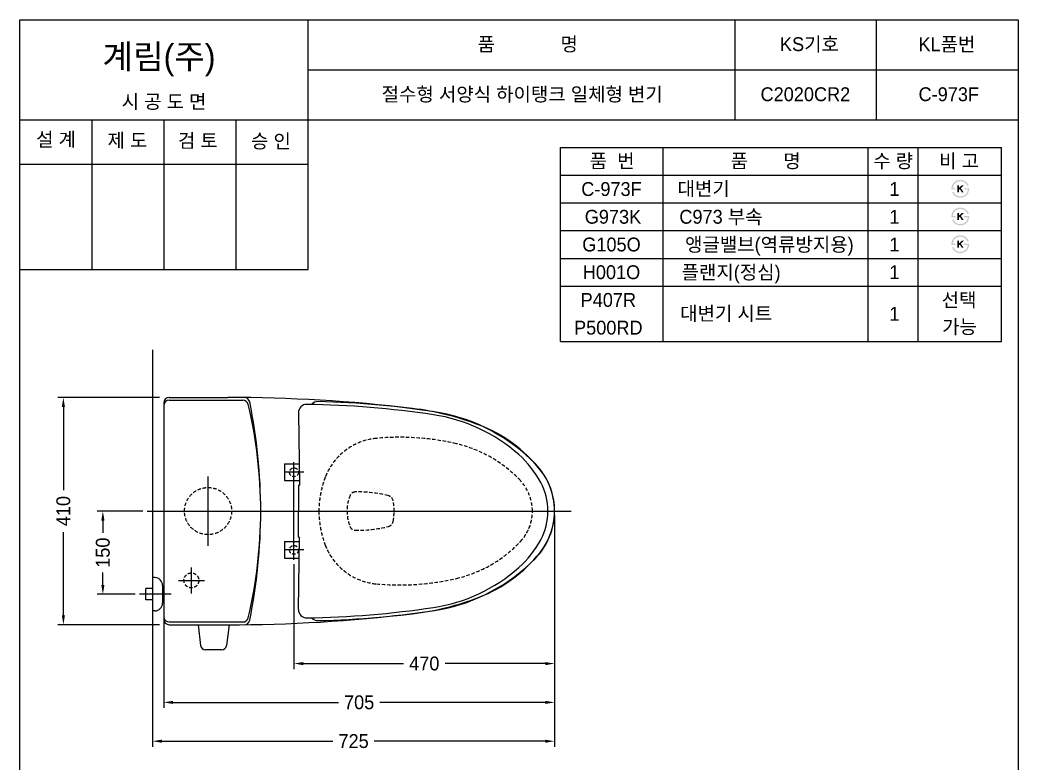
# Model space of a CAD drawing. Header units: millimetres. Extents: x 0 to 1800, y -67 to 2530.
# Drawn here: x 0 to 1800, y 1190 to 2530 of the extents above; entities that cross this region are included whole.
import ezdxf
from ezdxf.enums import TextEntityAlignment as Align
from ezdxf.lldxf.tags import DXFTag

# ---------------------------------------------------------------- set-up
doc = ezdxf.new("R2010")
doc.units = ezdxf.units.MM
doc.linetypes.add('DASHED2', pattern=[9.525, 6.35, -3.175])
for name, color, linetype in [('TEXT', 7, 'Continuous'), ('내부선 및 부속', 4, 'Continuous'), ('도각라인', 255, 'Continuous'), ('외형선', 3, 'Continuous'), ('점선', 6, 'DASHED2'), ('중심선', 1, 'DASHED'), ('치수선', 7, 'Continuous')]:
    doc.layers.add(name, color=color, linetype=linetype)
doc.styles.add('____', font='')
doc.styles.add('타이틀', font='H2GTRM.TTF', dxfattribs={"height": 25})
doc.styles.get('____').set_extended_font_data('굴림')
tags = doc.linetypes.add('DASHDOT', pattern=[70, 31, -13, 13, -13]).pattern_tags.tags
tags[10:11] = [DXFTag(74, 4), DXFTag(75, 0), DXFTag(340, '0'), DXFTag(46, 0.0), DXFTag(50, 0.0), DXFTag(44, 0.0), DXFTag(45, 0.0)]
tags[8:9] = [DXFTag(74, 4), DXFTag(75, 0), DXFTag(340, '0'), DXFTag(46, 0.0), DXFTag(50, 0.0), DXFTag(44, 0.0), DXFTag(45, 0.0)]
tags[6:7] = [DXFTag(74, 4), DXFTag(75, 0), DXFTag(340, '0'), DXFTag(46, 0.0), DXFTag(50, 0.0), DXFTag(44, 0.0), DXFTag(45, 0.0)]
tags[4:5] = [DXFTag(74, 4), DXFTag(75, 0), DXFTag(340, '0'), DXFTag(46, 0.0), DXFTag(50, 0.0), DXFTag(44, 0.0), DXFTag(45, 0.0)]
tags = doc.linetypes.add('DASHED', pattern=[25.72, 12.86, -12.86]).pattern_tags.tags
tags[6:7] = [DXFTag(74, 4), DXFTag(75, 0), DXFTag(340, '0'), DXFTag(46, 0.0), DXFTag(50, 0.0), DXFTag(44, 0.0), DXFTag(45, 0.0)]
tags[4:5] = [DXFTag(74, 4), DXFTag(75, 0), DXFTag(340, '0'), DXFTag(46, 0.0), DXFTag(50, 0.0), DXFTag(44, 0.0), DXFTag(45, 0.0)]
doc.dimstyles.new('MSADIM', dxfattribs={"dimtxt": 33, "dimasz": 17, "dimexe": 10, "dimexo": 7.5, "dimgap": 10, "dimtad": 0, "dimtih": 1, "dimtoh": 1, "dimdec": 0, "dimzin": 1, "dimdsep": 46, "dimtxsty": '____', "dimcen": 11.25, "dimadec": 0, "dimazin": 0, "dimtfac": 1, "dimtdec": 0, "dimtix": 1, "dimtmove": 0, "dimatfit": 3, "dimfxl": 1, "dimtolj": 1, "dimtzin": 1, "dimarcsym": 0})

# ---------------------------------------------------------------- blocks, each defined once
blk = doc.blocks.new('*D13')
at = {"layer": '치수선', "color": 0, "linetype": 'Continuous', "lineweight": -2, "transparency": 16777216}
for p, q in [((964.2, 1636.6), (964.2, 1359.1)), ((494.2, 1548.6), (494.2, 1359.1)), ((511.2, 1369.1), (691.5, 1369.1)), ((947.2, 1369.1), (766.8, 1369.1))]:
    blk.add_line(p, q, dxfattribs=at)
at = {"layer": '치수선', "color": 0, "linetype": 'Continuous', "transparency": 16777216}
for points in [[(511.2, 1371.9), (511.2, 1366.2), (494.2, 1369.1)], [(947.2, 1371.9), (947.2, 1366.2), (964.2, 1369.1)]]:
    blk.add_solid(points, dxfattribs=at)
at = {"layer": '치수선', "color": 0, "linetype": 'Continuous', "transparency": 16777216, "insert": (729.2, 1369.1), "char_height": 25, "attachment_point": 5, "style": '____'}
blk.add_mtext('\\A1;470', dxfattribs=at)
blk = doc.blocks.new('*D14')
at = {"layer": '치수선', "color": 0, "linetype": 'Continuous', "lineweight": -2, "transparency": 16777216}
for p, q in [((964.2, 1636.6), (964.2, 1289.1)), ((259.2, 1446.6), (259.2, 1289.1)), ((276.2, 1299.1), (574.5, 1299.1)), ((947.2, 1299.1), (648.8, 1299.1))]:
    blk.add_line(p, q, dxfattribs=at)
at = {"layer": '치수선', "color": 0, "linetype": 'Continuous', "transparency": 16777216}
for points in [[(276.2, 1301.9), (276.2, 1296.2), (259.2, 1299.1)], [(947.2, 1301.9), (947.2, 1296.2), (964.2, 1299.1)]]:
    blk.add_solid(points, dxfattribs=at)
at = {"layer": '치수선', "color": 0, "linetype": 'Continuous', "transparency": 16777216, "insert": (611.7, 1299.1), "char_height": 25, "attachment_point": 5, "style": '____'}
blk.add_mtext('\\A1;705', dxfattribs=at)
blk = doc.blocks.new('*D15')
at = {"layer": '치수선', "color": 0, "linetype": 'Continuous', "lineweight": -2, "transparency": 16777216}
for p, q in [((964.2, 1636.6), (964.2, 1219.1)), ((239.2, 1299.3), (239.2, 1219.1)), ((256.2, 1229.1), (564.5, 1229.1)), ((947.2, 1229.1), (638.8, 1229.1))]:
    blk.add_line(p, q, dxfattribs=at)
at = {"layer": '치수선', "color": 0, "linetype": 'Continuous', "transparency": 16777216}
for points in [[(256.2, 1231.9), (256.2, 1226.2), (239.2, 1229.1)], [(947.2, 1231.9), (947.2, 1226.2), (964.2, 1229.1)]]:
    blk.add_solid(points, dxfattribs=at)
at = {"layer": '치수선', "color": 0, "linetype": 'Continuous', "transparency": 16777216, "insert": (601.7, 1229.1), "char_height": 25, "attachment_point": 5, "style": '____'}
blk.add_mtext('\\A1;725', dxfattribs=at)
blk = doc.blocks.new('*D16')
at = {"layer": '치수선', "color": 0, "linetype": 'Continuous', "lineweight": -2, "transparency": 16777216}
for p, q in [((251.7, 1849.1), (68.3, 1849.1)), ((78.3, 1832.1), (78.3, 1681.7)), ((78.3, 1456.1), (78.3, 1606.4)), ((251.7, 1439.1), (68.3, 1439.1))]:
    blk.add_line(p, q, dxfattribs=at)
at = {"layer": '치수선', "color": 0, "linetype": 'Continuous', "transparency": 16777216}
for points in [[(75.5, 1832.1), (81.1, 1832.1), (78.3, 1849.1)], [(75.5, 1456.1), (81.1, 1456.1), (78.3, 1439.1)]]:
    blk.add_solid(points, dxfattribs=at)
at = {"layer": '치수선', "color": 0, "linetype": 'Continuous', "transparency": 16777216, "insert": (78.3, 1644.1), "char_height": 25, "attachment_point": 5, "rotation": 90, "style": '____'}
blk.add_mtext('\\A1;410', dxfattribs=at)
blk = doc.blocks.new('*D17')
at = {"layer": '치수선', "color": 0, "linetype": 'Continuous', "lineweight": -2, "transparency": 16777216}
for p, q in [((221.7, 1644.1), (139.5, 1644.1)), ((149.5, 1627.1), (149.5, 1605)), ((149.5, 1511), (149.5, 1533.1)), ((208, 1494), (139.5, 1494))]:
    blk.add_line(p, q, dxfattribs=at)
at = {"layer": '치수선', "color": 0, "linetype": 'Continuous', "transparency": 16777216}
for points in [[(146.7, 1627.1), (152.4, 1627.1), (149.5, 1644.1)], [(146.7, 1511), (152.4, 1511), (149.5, 1494)]]:
    blk.add_solid(points, dxfattribs=at)
at = {"layer": '치수선', "color": 0, "linetype": 'Continuous', "transparency": 16777216, "insert": (149.5, 1569.1), "char_height": 25, "attachment_point": 5, "rotation": 90, "style": '____'}
blk.add_mtext('\\A1;150', dxfattribs=at)

msp = doc.modelspace()

# ---------------------------------------------------------------- hatches: boundary and pattern name
at = {"layer": 'TEXT'}
for points in [[(1679.9, 2224.2), (1679.8, 2224.6), (1679.8, 2225), (1679.8, 2225.4), (1679.8, 2225.8), (1679.8, 2226.2), (1679.9, 2226.6), (1679.9, 2227), (1679.9, 2227.4), (1680, 2227.8), (1680, 2228.2), (1680.1, 2228.6), (1680.2, 2229), (1680.3, 2229.4), (1680.4, 2229.8), (1680.5, 2230.1), (1680.6, 2230.5), (1680.7, 2230.9), (1680.8, 2231.3), (1681, 2231.7), (1681.1, 2232), (1681.3, 2232.4), (1681.4, 2232.7), (1681.6, 2233.1), (1681.8, 2233.4), (1682, 2233.8), (1682.1, 2234.1), (1682.4, 2234.4), (1682.6, 2234.8), (1682.8, 2235.1), (1683, 2235.4), (1683.2, 2235.7), (1683.8, 2236.3), (1684, 2236.6), (1684.3, 2236.9), (1684.6, 2237.2), (1684.9, 2237.5), (1685.2, 2237.8), (1685.5, 2238), (1685.8, 2238.3), (1686.1, 2238.5), (1686.4, 2238.7), (1686.8, 2239), (1687.1, 2239.2), (1687.4, 2239.4), (1687.8, 2239.6), (1688.2, 2239.8), (1688.5, 2239.9), (1688.9, 2240.1), (1689.3, 2240.3), (1689.7, 2240.5), (1690.2, 2240.6), (1690.6, 2240.7), (1691, 2240.9), (1691.5, 2241), (1691.9, 2241.1), (1692.4, 2241.2), (1692.8, 2241.2), (1693.3, 2241.3), (1693.8, 2241.4), (1694.2, 2241.4), (1694.7, 2241.4), (1695.2, 2241.5), (1695.7, 2241.5), (1696.5, 2241.5), (1696.8, 2241.4), (1697.2, 2241.4), (1697.6, 2241.4), (1697.9, 2241.3), (1698.3, 2241.3), (1698.6, 2241.2), (1699, 2241.2), (1699.3, 2241.1), (1699.7, 2241), (1700, 2241), (1700.4, 2240.9), (1700.7, 2240.8), (1701, 2240.7), (1701.4, 2240.6), (1701.7, 2240.5), (1702, 2240.4), (1702.3, 2240.2), (1702.6, 2240.1), (1702.9, 2240), (1703.2, 2239.8), (1703.5, 2239.7), (1703.8, 2239.5), (1704.1, 2239.4), (1704.4, 2239.2), (1704.7, 2239), (1705, 2238.9), (1705.2, 2238.7), (1705.5, 2238.5), (1705.8, 2238.3), (1706.1, 2238.1), (1706.5, 2237.7), (1706.9, 2237.4), (1707.3, 2237), (1707.7, 2236.6), (1708, 2236.2), (1708.4, 2235.8), (1708.7, 2235.4), (1709.1, 2234.9), (1709.4, 2234.5), (1709.7, 2234), (1710, 2233.5), (1710.3, 2233), (1710.5, 2232.5), (1710.8, 2232), (1711, 2231.5), (1711.3, 2230.9), (1711.3, 2230.9), (1708.2, 2230.9), (1708.2, 2230.9), (1708.1, 2231.1), (1708, 2231.3), (1708, 2231.4), (1707.9, 2231.6), (1707.8, 2231.8), (1707.7, 2232), (1707.7, 2232.1), (1707.6, 2232.3), (1707.5, 2232.5), (1707.4, 2232.6), (1707.3, 2232.8), (1707.2, 2233), (1707.1, 2233.1), (1707, 2233.3), (1706.9, 2233.5), (1706.7, 2233.6), (1706.6, 2233.8), (1706.5, 2233.9), (1706.2, 2234.3), (1705.9, 2234.6), (1705.6, 2234.9), (1705.3, 2235.2), (1705, 2235.5), (1704.7, 2235.8), (1704.3, 2236.1), (1704.1, 2236.3), (1703.8, 2236.4), (1703.6, 2236.6), (1703.4, 2236.8), (1703.1, 2236.9), (1702.9, 2237.1), (1702.6, 2237.2), (1702.4, 2237.4), (1702.2, 2237.5), (1701.9, 2237.6), (1701.7, 2237.7), (1701.4, 2237.8), (1701.2, 2238), (1700.9, 2238.1), (1700.6, 2238.2), (1700.4, 2238.3), (1700.1, 2238.3), (1699.9, 2238.4), (1699.6, 2238.5), (1699.3, 2238.6), (1699.1, 2238.6), (1698.8, 2238.7), (1698.5, 2238.7), (1698.2, 2238.8), (1698, 2238.8), (1697.7, 2238.9), (1697.4, 2238.9), (1697.1, 2238.9), (1696.8, 2239), (1696.5, 2239), (1696.3, 2239), (1696, 2239), (1695.6, 2239), (1695.3, 2239), (1694.9, 2238.9), (1694.6, 2238.9), (1694.3, 2238.9), (1693.9, 2238.9), (1693.6, 2238.8), (1693.3, 2238.8), (1693, 2238.7), (1692.7, 2238.7), (1692.3, 2238.6), (1692, 2238.5), (1691.7, 2238.4), (1691.4, 2238.3), (1691.1, 2238.2), (1690.9, 2238.1), (1690.6, 2238), (1690.3, 2237.9), (1690, 2237.8), (1689.7, 2237.7), (1689.4, 2237.5), (1689.2, 2237.4), (1688.9, 2237.3), (1688.7, 2237.1), (1688.4, 2236.9), (1688.1, 2236.8), (1687.9, 2236.6), (1687.6, 2236.4), (1687.4, 2236.2), (1687.2, 2236), (1686.9, 2235.8), (1686.7, 2235.6), (1686.5, 2235.4), (1686.2, 2235.2), (1686, 2235), (1685.8, 2234.7), (1685.6, 2234.5), (1685.4, 2234.3), (1685.2, 2234), (1685, 2233.8), (1684.8, 2233.5), (1684.7, 2233.3), (1684.5, 2233), (1684.3, 2232.7), (1684.2, 2232.5), (1684, 2232.2), (1683.9, 2231.9), (1683.8, 2231.6), (1683.7, 2231.3), (1683.5, 2231.1), (1683.4, 2230.8), (1683.3, 2230.5), (1683.2, 2230.2), (1683.1, 2229.8), (1683, 2229.5), (1683, 2229.2), (1682.9, 2228.9), (1682.8, 2228.6), (1682.8, 2228.2), (1682.7, 2227.9), (1682.7, 2227.6), (1682.7, 2227.2), (1682.6, 2226.9), (1682.6, 2226.5), (1682.6, 2226.5), (1687.8, 2226.5), (1687.8, 2226.5), (1687.8, 2226.5), (1687.8, 2224.2), (1687.8, 2224.2), (1687.8, 2224.2), (1679.9, 2224.2)], [(1712, 2226.5), (1712, 2226.1), (1712, 2225.6), (1712, 2225.2), (1712, 2224.8), (1711.9, 2224.3), (1711.9, 2223.9), (1711.9, 2223.5), (1711.8, 2223.1), (1711.7, 2222.7), (1711.6, 2222.2), (1711.6, 2221.8), (1711.5, 2221.4), (1711.3, 2221), (1711.2, 2220.6), (1711.1, 2220.2), (1711, 2219.8), (1710.8, 2219.4), (1710.7, 2219), (1710.5, 2218.7), (1710.4, 2218.3), (1710.2, 2217.9), (1710, 2217.6), (1709.8, 2217.2), (1709.6, 2216.9), (1709.4, 2216.5), (1709.2, 2216.2), (1709, 2215.9), (1708.8, 2215.5), (1708.5, 2215.2), (1708.3, 2214.9), (1708, 2214.6), (1707.8, 2214.3), (1707.5, 2214), (1707.2, 2213.7), (1707, 2213.5), (1706.7, 2213.2), (1706.4, 2212.9), (1706.1, 2212.7), (1705.8, 2212.4), (1705.5, 2212.2), (1705.2, 2212), (1704.8, 2211.8), (1704.5, 2211.6), (1704.2, 2211.4), (1703.8, 2211.2), (1703.5, 2211), (1703.1, 2210.8), (1702.8, 2210.7), (1702.4, 2210.5), (1702.1, 2210.3), (1701.7, 2210.2), (1701.3, 2210.1), (1700.9, 2209.9), (1700.5, 2209.8), (1700.2, 2209.7), (1699.8, 2209.6), (1699.4, 2209.6), (1699, 2209.5), (1698.6, 2209.4), (1698.2, 2209.4), (1697.8, 2209.4), (1697.4, 2209.3), (1697, 2209.3), (1696.6, 2209.3), (1695.9, 2209.3), (1695.3, 2209.3), (1694.6, 2209.4), (1694, 2209.5), (1693.3, 2209.5), (1693, 2209.6), (1692.7, 2209.7), (1692.4, 2209.7), (1692.1, 2209.8), (1691.8, 2209.9), (1691.5, 2209.9), (1691.2, 2210), (1691, 2210.1), (1690.7, 2210.2), (1690.4, 2210.3), (1690.1, 2210.4), (1689.8, 2210.5), (1689.5, 2210.6), (1689.3, 2210.7), (1689, 2210.9), (1688.7, 2211), (1688.5, 2211.1), (1688.2, 2211.3), (1687.9, 2211.4), (1687.7, 2211.6), (1687.4, 2211.7), (1686.9, 2212), (1686.6, 2212.2), (1686.4, 2212.4), (1686.1, 2212.6), (1685.9, 2212.8), (1685.6, 2213), (1685.4, 2213.2), (1685.1, 2213.4), (1684.9, 2213.6), (1684.7, 2213.8), (1684.5, 2214.1), (1684.2, 2214.3), (1684, 2214.5), (1683.8, 2214.8), (1683.6, 2215), (1683.4, 2215.2), (1683.2, 2215.5), (1683, 2215.8), (1682.8, 2216), (1682.6, 2216.3), (1682.5, 2216.6), (1682.3, 2216.8), (1682.1, 2217.1), (1681.9, 2217.4), (1681.8, 2217.7), (1681.6, 2218), (1681.5, 2218.3), (1681.3, 2218.6), (1681, 2219.2), (1680.8, 2219.9), (1680.8, 2219.9), (1683.7, 2219.9), (1683.7, 2219.9), (1683.9, 2219.4), (1684.2, 2219), (1684.4, 2218.6), (1684.6, 2218.2), (1684.9, 2217.9), (1685.1, 2217.5), (1685.4, 2217.1), (1685.7, 2216.8), (1685.9, 2216.5), (1686.2, 2216.1), (1686.5, 2215.8), (1686.8, 2215.5), (1687.1, 2215.2), (1687.4, 2215), (1687.7, 2214.7), (1688, 2214.5), (1688.2, 2214.3), (1688.4, 2214.1), (1688.7, 2214), (1688.9, 2213.8), (1689.1, 2213.7), (1689.4, 2213.5), (1689.6, 2213.4), (1689.9, 2213.2), (1690.1, 2213.1), (1690.4, 2213), (1690.6, 2212.9), (1690.9, 2212.8), (1691.1, 2212.7), (1691.4, 2212.6), (1691.7, 2212.5), (1691.9, 2212.4), (1692.2, 2212.3), (1692.5, 2212.3), (1692.7, 2212.2), (1693, 2212.1), (1693.3, 2212.1), (1693.6, 2212), (1693.9, 2212), (1694.2, 2212), (1694.5, 2211.9), (1694.8, 2211.9), (1695.1, 2211.9), (1695.4, 2211.9), (1695.7, 2211.9), (1696, 2211.9), (1696.3, 2211.9), (1697.1, 2211.9), (1697.4, 2211.9), (1697.7, 2212), (1698, 2212), (1698.2, 2212), (1698.5, 2212), (1698.7, 2212.1), (1699, 2212.1), (1699.3, 2212.2), (1699.5, 2212.2), (1699.8, 2212.3), (1700, 2212.4), (1700.3, 2212.5), (1700.5, 2212.5), (1700.8, 2212.6), (1701, 2212.7), (1701.3, 2212.8), (1701.5, 2212.9), (1701.8, 2213), (1702, 2213.1), (1702.3, 2213.3), (1702.5, 2213.4), (1702.7, 2213.5), (1703, 2213.7), (1703.2, 2213.8), (1703.4, 2213.9), (1703.7, 2214.1), (1703.9, 2214.3), (1704.1, 2214.4), (1704.3, 2214.6), (1704.6, 2214.8), (1704.8, 2215), (1705.1, 2215.2), (1705.3, 2215.4), (1705.6, 2215.7), (1705.8, 2215.9), (1706, 2216.1), (1706.2, 2216.4), (1706.4, 2216.6), (1706.6, 2216.9), (1706.8, 2217.1), (1707, 2217.4), (1707.2, 2217.7), (1707.3, 2218), (1707.5, 2218.2), (1707.7, 2218.5), (1707.8, 2218.8), (1708, 2219.1), (1708.1, 2219.4), (1708.2, 2219.7), (1708.3, 2220), (1708.4, 2220.4), (1708.6, 2220.7), (1708.7, 2221), (1708.7, 2221.3), (1708.8, 2221.7), (1708.9, 2222), (1709, 2222.4), (1709, 2222.7), (1709.1, 2223.1), (1709.1, 2223.4), (1709.2, 2223.8), (1709.2, 2224.2), (1709.2, 2224.2), (1701.8, 2224.2), (1701.8, 2224.2), (1701.8, 2224.2), (1701.8, 2226.5), (1701.8, 2226.5), (1701.8, 2226.5), (1712, 2226.5)], [(1693.6, 2227.2), (1698.4, 2231.6), (1702.3, 2231.6), (1696.9, 2226.6), (1701.9, 2219.1), (1698.6, 2219.1), (1695, 2224.8), (1693.6, 2223.6), (1693.6, 2219.1), (1690.7, 2219.1), (1690.7, 2231.7), (1693.6, 2231.7)], [(1679.9, 2174.2), (1679.8, 2174.6), (1679.8, 2175), (1679.8, 2175.4), (1679.8, 2175.8), (1679.8, 2176.2), (1679.9, 2176.6), (1679.9, 2177), (1679.9, 2177.4), (1680, 2177.8), (1680, 2178.2), (1680.1, 2178.6), (1680.2, 2179), (1680.3, 2179.4), (1680.4, 2179.8), (1680.5, 2180.1), (1680.6, 2180.5), (1680.7, 2180.9), (1680.8, 2181.3), (1681, 2181.7), (1681.1, 2182), (1681.3, 2182.4), (1681.4, 2182.7), (1681.6, 2183.1), (1681.8, 2183.4), (1682, 2183.8), (1682.1, 2184.1), (1682.4, 2184.4), (1682.6, 2184.8), (1682.8, 2185.1), (1683, 2185.4), (1683.2, 2185.7), (1683.8, 2186.3), (1684, 2186.6), (1684.3, 2186.9), (1684.6, 2187.2), (1684.9, 2187.5), (1685.2, 2187.8), (1685.5, 2188), (1685.8, 2188.3), (1686.1, 2188.5), (1686.4, 2188.7), (1686.8, 2189), (1687.1, 2189.2), (1687.4, 2189.4), (1687.8, 2189.6), (1688.2, 2189.8), (1688.5, 2189.9), (1688.9, 2190.1), (1689.3, 2190.3), (1689.7, 2190.5), (1690.2, 2190.6), (1690.6, 2190.7), (1691, 2190.9), (1691.5, 2191), (1691.9, 2191.1), (1692.4, 2191.2), (1692.8, 2191.2), (1693.3, 2191.3), (1693.8, 2191.4), (1694.2, 2191.4), (1694.7, 2191.4), (1695.2, 2191.5), (1695.7, 2191.5), (1696.5, 2191.5), (1696.8, 2191.4), (1697.2, 2191.4), (1697.6, 2191.4), (1697.9, 2191.3), (1698.3, 2191.3), (1698.6, 2191.2), (1699, 2191.2), (1699.3, 2191.1), (1699.7, 2191), (1700, 2191), (1700.4, 2190.9), (1700.7, 2190.8), (1701, 2190.7), (1701.4, 2190.6), (1701.7, 2190.5), (1702, 2190.4), (1702.3, 2190.2), (1702.6, 2190.1), (1702.9, 2190), (1703.2, 2189.8), (1703.5, 2189.7), (1703.8, 2189.5), (1704.1, 2189.4), (1704.4, 2189.2), (1704.7, 2189), (1705, 2188.9), (1705.2, 2188.7), (1705.5, 2188.5), (1705.8, 2188.3), (1706.1, 2188.1), (1706.5, 2187.7), (1706.9, 2187.4), (1707.3, 2187), (1707.7, 2186.6), (1708, 2186.2), (1708.4, 2185.8), (1708.7, 2185.4), (1709.1, 2184.9), (1709.4, 2184.5), (1709.7, 2184), (1710, 2183.5), (1710.3, 2183), (1710.5, 2182.5), (1710.8, 2182), (1711, 2181.5), (1711.3, 2180.9), (1711.3, 2180.9), (1708.2, 2180.9), (1708.2, 2180.9), (1708.1, 2181.1), (1708, 2181.3), (1708, 2181.4), (1707.9, 2181.6), (1707.8, 2181.8), (1707.7, 2182), (1707.7, 2182.1), (1707.6, 2182.3), (1707.5, 2182.5), (1707.4, 2182.6), (1707.3, 2182.8), (1707.2, 2183), (1707.1, 2183.1), (1707, 2183.3), (1706.9, 2183.5), (1706.7, 2183.6), (1706.6, 2183.8), (1706.5, 2183.9), (1706.2, 2184.3), (1705.9, 2184.6), (1705.6, 2184.9), (1705.3, 2185.2), (1705, 2185.5), (1704.7, 2185.8), (1704.3, 2186.1), (1704.1, 2186.3), (1703.8, 2186.4), (1703.6, 2186.6), (1703.4, 2186.8), (1703.1, 2186.9), (1702.9, 2187.1), (1702.6, 2187.2), (1702.4, 2187.4), (1702.2, 2187.5), (1701.9, 2187.6), (1701.7, 2187.7), (1701.4, 2187.8), (1701.2, 2188), (1700.9, 2188.1), (1700.6, 2188.2), (1700.4, 2188.3), (1700.1, 2188.3), (1699.9, 2188.4), (1699.6, 2188.5), (1699.3, 2188.6), (1699.1, 2188.6), (1698.8, 2188.7), (1698.5, 2188.7), (1698.2, 2188.8), (1698, 2188.8), (1697.7, 2188.9), (1697.4, 2188.9), (1697.1, 2188.9), (1696.8, 2189), (1696.5, 2189), (1696.3, 2189), (1696, 2189), (1695.6, 2189), (1695.3, 2189), (1694.9, 2188.9), (1694.6, 2188.9), (1694.3, 2188.9), (1693.9, 2188.9), (1693.6, 2188.8), (1693.3, 2188.8), (1693, 2188.7), (1692.7, 2188.7), (1692.3, 2188.6), (1692, 2188.5), (1691.7, 2188.4), (1691.4, 2188.3), (1691.1, 2188.2), (1690.9, 2188.1), (1690.6, 2188), (1690.3, 2187.9), (1690, 2187.8), (1689.7, 2187.7), (1689.4, 2187.5), (1689.2, 2187.4), (1688.9, 2187.3), (1688.7, 2187.1), (1688.4, 2186.9), (1688.1, 2186.8), (1687.9, 2186.6), (1687.6, 2186.4), (1687.4, 2186.2), (1687.2, 2186), (1686.9, 2185.8), (1686.7, 2185.6), (1686.5, 2185.4), (1686.2, 2185.2), (1686, 2185), (1685.8, 2184.7), (1685.6, 2184.5), (1685.4, 2184.3), (1685.2, 2184), (1685, 2183.8), (1684.8, 2183.5), (1684.7, 2183.3), (1684.5, 2183), (1684.3, 2182.7), (1684.2, 2182.5), (1684, 2182.2), (1683.9, 2181.9), (1683.8, 2181.6), (1683.7, 2181.3), (1683.5, 2181.1), (1683.4, 2180.8), (1683.3, 2180.5), (1683.2, 2180.2), (1683.1, 2179.8), (1683, 2179.5), (1683, 2179.2), (1682.9, 2178.9), (1682.8, 2178.6), (1682.8, 2178.2), (1682.7, 2177.9), (1682.7, 2177.6), (1682.7, 2177.2), (1682.6, 2176.9), (1682.6, 2176.5), (1682.6, 2176.5), (1687.8, 2176.5), (1687.8, 2176.5), (1687.8, 2176.5), (1687.8, 2174.2), (1687.8, 2174.2), (1687.8, 2174.2), (1679.9, 2174.2)], [(1693.6, 2177.2), (1698.4, 2181.6), (1702.3, 2181.6), (1696.9, 2176.6), (1701.9, 2169.1), (1698.6, 2169.1), (1695, 2174.8), (1693.6, 2173.6), (1693.6, 2169.1), (1690.7, 2169.1), (1690.7, 2181.7), (1693.6, 2181.7)], [(1712, 2176.5), (1712, 2176.1), (1712, 2175.6), (1712, 2175.2), (1712, 2174.8), (1711.9, 2174.3), (1711.9, 2173.9), (1711.9, 2173.5), (1711.8, 2173.1), (1711.7, 2172.7), (1711.6, 2172.2), (1711.6, 2171.8), (1711.5, 2171.4), (1711.3, 2171), (1711.2, 2170.6), (1711.1, 2170.2), (1711, 2169.8), (1710.8, 2169.4), (1710.7, 2169), (1710.5, 2168.7), (1710.4, 2168.3), (1710.2, 2167.9), (1710, 2167.6), (1709.8, 2167.2), (1709.6, 2166.9), (1709.4, 2166.5), (1709.2, 2166.2), (1709, 2165.9), (1708.8, 2165.5), (1708.5, 2165.2), (1708.3, 2164.9), (1708, 2164.6), (1707.8, 2164.3), (1707.5, 2164), (1707.2, 2163.7), (1707, 2163.5), (1706.7, 2163.2), (1706.4, 2162.9), (1706.1, 2162.7), (1705.8, 2162.4), (1705.5, 2162.2), (1705.2, 2162), (1704.8, 2161.8), (1704.5, 2161.6), (1704.2, 2161.4), (1703.8, 2161.2), (1703.5, 2161), (1703.1, 2160.8), (1702.8, 2160.7), (1702.4, 2160.5), (1702.1, 2160.3), (1701.7, 2160.2), (1701.3, 2160.1), (1700.9, 2159.9), (1700.5, 2159.8), (1700.2, 2159.7), (1699.8, 2159.6), (1699.4, 2159.6), (1699, 2159.5), (1698.6, 2159.4), (1698.2, 2159.4), (1697.8, 2159.4), (1697.4, 2159.3), (1697, 2159.3), (1696.6, 2159.3), (1695.9, 2159.3), (1695.3, 2159.3), (1694.6, 2159.4), (1694, 2159.5), (1693.3, 2159.5), (1693, 2159.6), (1692.7, 2159.7), (1692.4, 2159.7), (1692.1, 2159.8), (1691.8, 2159.9), (1691.5, 2159.9), (1691.2, 2160), (1691, 2160.1), (1690.7, 2160.2), (1690.4, 2160.3), (1690.1, 2160.4), (1689.8, 2160.5), (1689.5, 2160.6), (1689.3, 2160.7), (1689, 2160.9), (1688.7, 2161), (1688.5, 2161.1), (1688.2, 2161.3), (1687.9, 2161.4), (1687.7, 2161.6), (1687.4, 2161.7), (1686.9, 2162), (1686.6, 2162.2), (1686.4, 2162.4), (1686.1, 2162.6), (1685.9, 2162.8), (1685.6, 2163), (1685.4, 2163.2), (1685.1, 2163.4), (1684.9, 2163.6), (1684.7, 2163.8), (1684.5, 2164.1), (1684.2, 2164.3), (1684, 2164.5), (1683.8, 2164.8), (1683.6, 2165), (1683.4, 2165.2), (1683.2, 2165.5), (1683, 2165.8), (1682.8, 2166), (1682.6, 2166.3), (1682.5, 2166.6), (1682.3, 2166.8), (1682.1, 2167.1), (1681.9, 2167.4), (1681.8, 2167.7), (1681.6, 2168), (1681.5, 2168.3), (1681.3, 2168.6), (1681, 2169.2), (1680.8, 2169.9), (1680.8, 2169.9), (1683.7, 2169.9), (1683.7, 2169.9), (1683.9, 2169.4), (1684.2, 2169), (1684.4, 2168.6), (1684.6, 2168.2), (1684.9, 2167.9), (1685.1, 2167.5), (1685.4, 2167.1), (1685.7, 2166.8), (1685.9, 2166.5), (1686.2, 2166.1), (1686.5, 2165.8), (1686.8, 2165.5), (1687.1, 2165.2), (1687.4, 2165), (1687.7, 2164.7), (1688, 2164.5), (1688.2, 2164.3), (1688.4, 2164.1), (1688.7, 2164), (1688.9, 2163.8), (1689.1, 2163.7), (1689.4, 2163.5), (1689.6, 2163.4), (1689.9, 2163.2), (1690.1, 2163.1), (1690.4, 2163), (1690.6, 2162.9), (1690.9, 2162.8), (1691.1, 2162.7), (1691.4, 2162.6), (1691.7, 2162.5), (1691.9, 2162.4), (1692.2, 2162.3), (1692.5, 2162.3), (1692.7, 2162.2), (1693, 2162.1), (1693.3, 2162.1), (1693.6, 2162), (1693.9, 2162), (1694.2, 2162), (1694.5, 2161.9), (1694.8, 2161.9), (1695.1, 2161.9), (1695.4, 2161.9), (1695.7, 2161.9), (1696, 2161.9), (1696.3, 2161.9), (1697.1, 2161.9), (1697.4, 2161.9), (1697.7, 2162), (1698, 2162), (1698.2, 2162), (1698.5, 2162), (1698.7, 2162.1), (1699, 2162.1), (1699.3, 2162.2), (1699.5, 2162.2), (1699.8, 2162.3), (1700, 2162.4), (1700.3, 2162.5), (1700.5, 2162.5), (1700.8, 2162.6), (1701, 2162.7), (1701.3, 2162.8), (1701.5, 2162.9), (1701.8, 2163), (1702, 2163.1), (1702.3, 2163.3), (1702.5, 2163.4), (1702.7, 2163.5), (1703, 2163.7), (1703.2, 2163.8), (1703.4, 2163.9), (1703.7, 2164.1), (1703.9, 2164.3), (1704.1, 2164.4), (1704.3, 2164.6), (1704.6, 2164.8), (1704.8, 2165), (1705.1, 2165.2), (1705.3, 2165.4), (1705.6, 2165.7), (1705.8, 2165.9), (1706, 2166.1), (1706.2, 2166.4), (1706.4, 2166.6), (1706.6, 2166.9), (1706.8, 2167.1), (1707, 2167.4), (1707.2, 2167.7), (1707.3, 2168), (1707.5, 2168.2), (1707.7, 2168.5), (1707.8, 2168.8), (1708, 2169.1), (1708.1, 2169.4), (1708.2, 2169.7), (1708.3, 2170), (1708.4, 2170.4), (1708.6, 2170.7), (1708.7, 2171), (1708.7, 2171.3), (1708.8, 2171.7), (1708.9, 2172), (1709, 2172.4), (1709, 2172.7), (1709.1, 2173.1), (1709.1, 2173.4), (1709.2, 2173.8), (1709.2, 2174.2), (1709.2, 2174.2), (1701.8, 2174.2), (1701.8, 2174.2), (1701.8, 2174.2), (1701.8, 2176.5), (1701.8, 2176.5), (1701.8, 2176.5), (1712, 2176.5)], [(1679.9, 2124.2), (1679.8, 2124.6), (1679.8, 2125), (1679.8, 2125.4), (1679.8, 2125.8), (1679.8, 2126.2), (1679.9, 2126.6), (1679.9, 2127), (1679.9, 2127.4), (1680, 2127.8), (1680, 2128.2), (1680.1, 2128.6), (1680.2, 2129), (1680.3, 2129.4), (1680.4, 2129.8), (1680.5, 2130.1), (1680.6, 2130.5), (1680.7, 2130.9), (1680.8, 2131.3), (1681, 2131.7), (1681.1, 2132), (1681.3, 2132.4), (1681.4, 2132.7), (1681.6, 2133.1), (1681.8, 2133.4), (1682, 2133.8), (1682.1, 2134.1), (1682.4, 2134.4), (1682.6, 2134.8), (1682.8, 2135.1), (1683, 2135.4), (1683.2, 2135.7), (1683.8, 2136.3), (1684, 2136.6), (1684.3, 2136.9), (1684.6, 2137.2), (1684.9, 2137.5), (1685.2, 2137.8), (1685.5, 2138), (1685.8, 2138.3), (1686.1, 2138.5), (1686.4, 2138.7), (1686.8, 2139), (1687.1, 2139.2), (1687.4, 2139.4), (1687.8, 2139.6), (1688.2, 2139.8), (1688.5, 2139.9), (1688.9, 2140.1), (1689.3, 2140.3), (1689.7, 2140.5), (1690.2, 2140.6), (1690.6, 2140.7), (1691, 2140.9), (1691.5, 2141), (1691.9, 2141.1), (1692.4, 2141.2), (1692.8, 2141.2), (1693.3, 2141.3), (1693.8, 2141.4), (1694.2, 2141.4), (1694.7, 2141.4), (1695.2, 2141.5), (1695.7, 2141.5), (1696.5, 2141.5), (1696.8, 2141.4), (1697.2, 2141.4), (1697.6, 2141.4), (1697.9, 2141.3), (1698.3, 2141.3), (1698.6, 2141.2), (1699, 2141.2), (1699.3, 2141.1), (1699.7, 2141), (1700, 2141), (1700.4, 2140.9), (1700.7, 2140.8), (1701, 2140.7), (1701.4, 2140.6), (1701.7, 2140.5), (1702, 2140.4), (1702.3, 2140.2), (1702.6, 2140.1), (1702.9, 2140), (1703.2, 2139.8), (1703.5, 2139.7), (1703.8, 2139.5), (1704.1, 2139.4), (1704.4, 2139.2), (1704.7, 2139), (1705, 2138.9), (1705.2, 2138.7), (1705.5, 2138.5), (1705.8, 2138.3), (1706.1, 2138.1), (1706.5, 2137.7), (1706.9, 2137.4), (1707.3, 2137), (1707.7, 2136.6), (1708, 2136.2), (1708.4, 2135.8), (1708.7, 2135.4), (1709.1, 2134.9), (1709.4, 2134.5), (1709.7, 2134), (1710, 2133.5), (1710.3, 2133), (1710.5, 2132.5), (1710.8, 2132), (1711, 2131.5), (1711.3, 2130.9), (1711.3, 2130.9), (1708.2, 2130.9), (1708.2, 2130.9), (1708.1, 2131.1), (1708, 2131.3), (1708, 2131.4), (1707.9, 2131.6), (1707.8, 2131.8), (1707.7, 2132), (1707.7, 2132.1), (1707.6, 2132.3), (1707.5, 2132.5), (1707.4, 2132.6), (1707.3, 2132.8), (1707.2, 2133), (1707.1, 2133.1), (1707, 2133.3), (1706.9, 2133.5), (1706.7, 2133.6), (1706.6, 2133.8), (1706.5, 2133.9), (1706.2, 2134.3), (1705.9, 2134.6), (1705.6, 2134.9), (1705.3, 2135.2), (1705, 2135.5), (1704.7, 2135.8), (1704.3, 2136.1), (1704.1, 2136.3), (1703.8, 2136.4), (1703.6, 2136.6), (1703.4, 2136.8), (1703.1, 2136.9), (1702.9, 2137.1), (1702.6, 2137.2), (1702.4, 2137.4), (1702.2, 2137.5), (1701.9, 2137.6), (1701.7, 2137.7), (1701.4, 2137.8), (1701.2, 2138), (1700.9, 2138.1), (1700.6, 2138.2), (1700.4, 2138.3), (1700.1, 2138.3), (1699.9, 2138.4), (1699.6, 2138.5), (1699.3, 2138.6), (1699.1, 2138.6), (1698.8, 2138.7), (1698.5, 2138.7), (1698.2, 2138.8), (1698, 2138.8), (1697.7, 2138.9), (1697.4, 2138.9), (1697.1, 2138.9), (1696.8, 2139), (1696.5, 2139), (1696.3, 2139), (1696, 2139), (1695.6, 2139), (1695.3, 2139), (1694.9, 2138.9), (1694.6, 2138.9), (1694.3, 2138.9), (1693.9, 2138.9), (1693.6, 2138.8), (1693.3, 2138.8), (1693, 2138.7), (1692.7, 2138.7), (1692.3, 2138.6), (1692, 2138.5), (1691.7, 2138.4), (1691.4, 2138.3), (1691.1, 2138.2), (1690.9, 2138.1), (1690.6, 2138), (1690.3, 2137.9), (1690, 2137.8), (1689.7, 2137.7), (1689.4, 2137.5), (1689.2, 2137.4), (1688.9, 2137.3), (1688.7, 2137.1), (1688.4, 2136.9), (1688.1, 2136.8), (1687.9, 2136.6), (1687.6, 2136.4), (1687.4, 2136.2), (1687.2, 2136), (1686.9, 2135.8), (1686.7, 2135.6), (1686.5, 2135.4), (1686.2, 2135.2), (1686, 2135), (1685.8, 2134.7), (1685.6, 2134.5), (1685.4, 2134.3), (1685.2, 2134), (1685, 2133.8), (1684.8, 2133.5), (1684.7, 2133.3), (1684.5, 2133), (1684.3, 2132.7), (1684.2, 2132.5), (1684, 2132.2), (1683.9, 2131.9), (1683.8, 2131.6), (1683.7, 2131.3), (1683.5, 2131.1), (1683.4, 2130.8), (1683.3, 2130.5), (1683.2, 2130.2), (1683.1, 2129.8), (1683, 2129.5), (1683, 2129.2), (1682.9, 2128.9), (1682.8, 2128.6), (1682.8, 2128.2), (1682.7, 2127.9), (1682.7, 2127.6), (1682.7, 2127.2), (1682.6, 2126.9), (1682.6, 2126.5), (1682.6, 2126.5), (1687.8, 2126.5), (1687.8, 2126.5), (1687.8, 2126.5), (1687.8, 2124.2), (1687.8, 2124.2), (1687.8, 2124.2), (1679.9, 2124.2)], [(1712, 2126.5), (1712, 2126.1), (1712, 2125.6), (1712, 2125.2), (1712, 2124.8), (1711.9, 2124.3), (1711.9, 2123.9), (1711.9, 2123.5), (1711.8, 2123.1), (1711.7, 2122.7), (1711.6, 2122.2), (1711.6, 2121.8), (1711.5, 2121.4), (1711.3, 2121), (1711.2, 2120.6), (1711.1, 2120.2), (1711, 2119.8), (1710.8, 2119.4), (1710.7, 2119), (1710.5, 2118.7), (1710.4, 2118.3), (1710.2, 2117.9), (1710, 2117.6), (1709.8, 2117.2), (1709.6, 2116.9), (1709.4, 2116.5), (1709.2, 2116.2), (1709, 2115.9), (1708.8, 2115.5), (1708.5, 2115.2), (1708.3, 2114.9), (1708, 2114.6), (1707.8, 2114.3), (1707.5, 2114), (1707.2, 2113.7), (1707, 2113.5), (1706.7, 2113.2), (1706.4, 2112.9), (1706.1, 2112.7), (1705.8, 2112.4), (1705.5, 2112.2), (1705.2, 2112), (1704.8, 2111.8), (1704.5, 2111.6), (1704.2, 2111.4), (1703.8, 2111.2), (1703.5, 2111), (1703.1, 2110.8), (1702.8, 2110.7), (1702.4, 2110.5), (1702.1, 2110.3), (1701.7, 2110.2), (1701.3, 2110.1), (1700.9, 2109.9), (1700.5, 2109.8), (1700.2, 2109.7), (1699.8, 2109.6), (1699.4, 2109.6), (1699, 2109.5), (1698.6, 2109.4), (1698.2, 2109.4), (1697.8, 2109.4), (1697.4, 2109.3), (1697, 2109.3), (1696.6, 2109.3), (1695.9, 2109.3), (1695.3, 2109.3), (1694.6, 2109.4), (1694, 2109.5), (1693.3, 2109.5), (1693, 2109.6), (1692.7, 2109.7), (1692.4, 2109.7), (1692.1, 2109.8), (1691.8, 2109.9), (1691.5, 2109.9), (1691.2, 2110), (1691, 2110.1), (1690.7, 2110.2), (1690.4, 2110.3), (1690.1, 2110.4), (1689.8, 2110.5), (1689.5, 2110.6), (1689.3, 2110.7), (1689, 2110.9), (1688.7, 2111), (1688.5, 2111.1), (1688.2, 2111.3), (1687.9, 2111.4), (1687.7, 2111.6), (1687.4, 2111.7), (1686.9, 2112), (1686.6, 2112.2), (1686.4, 2112.4), (1686.1, 2112.6), (1685.9, 2112.8), (1685.6, 2113), (1685.4, 2113.2), (1685.1, 2113.4), (1684.9, 2113.6), (1684.7, 2113.8), (1684.5, 2114.1), (1684.2, 2114.3), (1684, 2114.5), (1683.8, 2114.8), (1683.6, 2115), (1683.4, 2115.2), (1683.2, 2115.5), (1683, 2115.8), (1682.8, 2116), (1682.6, 2116.3), (1682.5, 2116.6), (1682.3, 2116.8), (1682.1, 2117.1), (1681.9, 2117.4), (1681.8, 2117.7), (1681.6, 2118), (1681.5, 2118.3), (1681.3, 2118.6), (1681, 2119.2), (1680.8, 2119.9), (1680.8, 2119.9), (1683.7, 2119.9), (1683.7, 2119.9), (1683.9, 2119.4), (1684.2, 2119), (1684.4, 2118.6), (1684.6, 2118.2), (1684.9, 2117.9), (1685.1, 2117.5), (1685.4, 2117.1), (1685.7, 2116.8), (1685.9, 2116.5), (1686.2, 2116.1), (1686.5, 2115.8), (1686.8, 2115.5), (1687.1, 2115.2), (1687.4, 2115), (1687.7, 2114.7), (1688, 2114.5), (1688.2, 2114.3), (1688.4, 2114.1), (1688.7, 2114), (1688.9, 2113.8), (1689.1, 2113.7), (1689.4, 2113.5), (1689.6, 2113.4), (1689.9, 2113.2), (1690.1, 2113.1), (1690.4, 2113), (1690.6, 2112.9), (1690.9, 2112.8), (1691.1, 2112.7), (1691.4, 2112.6), (1691.7, 2112.5), (1691.9, 2112.4), (1692.2, 2112.3), (1692.5, 2112.3), (1692.7, 2112.2), (1693, 2112.1), (1693.3, 2112.1), (1693.6, 2112), (1693.9, 2112), (1694.2, 2112), (1694.5, 2111.9), (1694.8, 2111.9), (1695.1, 2111.9), (1695.4, 2111.9), (1695.7, 2111.9), (1696, 2111.9), (1696.3, 2111.9), (1697.1, 2111.9), (1697.4, 2111.9), (1697.7, 2112), (1698, 2112), (1698.2, 2112), (1698.5, 2112), (1698.7, 2112.1), (1699, 2112.1), (1699.3, 2112.2), (1699.5, 2112.2), (1699.8, 2112.3), (1700, 2112.4), (1700.3, 2112.5), (1700.5, 2112.5), (1700.8, 2112.6), (1701, 2112.7), (1701.3, 2112.8), (1701.5, 2112.9), (1701.8, 2113), (1702, 2113.1), (1702.3, 2113.3), (1702.5, 2113.4), (1702.7, 2113.5), (1703, 2113.7), (1703.2, 2113.8), (1703.4, 2113.9), (1703.7, 2114.1), (1703.9, 2114.3), (1704.1, 2114.4), (1704.3, 2114.6), (1704.6, 2114.8), (1704.8, 2115), (1705.1, 2115.2), (1705.3, 2115.4), (1705.6, 2115.7), (1705.8, 2115.9), (1706, 2116.1), (1706.2, 2116.4), (1706.4, 2116.6), (1706.6, 2116.9), (1706.8, 2117.1), (1707, 2117.4), (1707.2, 2117.7), (1707.3, 2118), (1707.5, 2118.2), (1707.7, 2118.5), (1707.8, 2118.8), (1708, 2119.1), (1708.1, 2119.4), (1708.2, 2119.7), (1708.3, 2120), (1708.4, 2120.4), (1708.6, 2120.7), (1708.7, 2121), (1708.7, 2121.3), (1708.8, 2121.7), (1708.9, 2122), (1709, 2122.4), (1709, 2122.7), (1709.1, 2123.1), (1709.1, 2123.4), (1709.2, 2123.8), (1709.2, 2124.2), (1709.2, 2124.2), (1701.8, 2124.2), (1701.8, 2124.2), (1701.8, 2124.2), (1701.8, 2126.5), (1701.8, 2126.5), (1701.8, 2126.5), (1712, 2126.5)], [(1693.6, 2127.2), (1698.4, 2131.6), (1702.3, 2131.6), (1696.9, 2126.6), (1701.9, 2119.1), (1698.6, 2119.1), (1695, 2124.8), (1693.6, 2123.6), (1693.6, 2119.1), (1690.7, 2119.1), (1690.7, 2131.7), (1693.6, 2131.7)]]:
    msp.add_hatch(color=256, dxfattribs=at).paths.add_polyline_path(points, flags=0)

# ---------------------------------------------------------------- linework, layer by layer
at = {"layer": '내부선 및 부속', "linetype": 'Continuous'}
for p, q in [((269.2, 1844.1), (401.8, 1844.1)), ((502.2, 1821.3), (504.2, 1691.1)), ((477.2, 1729.1), (477.2, 1699.1)), ((477.2, 1729.1), (503.6, 1729.1)), ((477.2, 1699.1), (504, 1699.1)), ((502.2, 1691.1), (504.2, 1691.1)), ((502.2, 1691.1), (502.2, 1644.1)), ((502.2, 1597.1), (502.2, 1644.1)), ((477.2, 1589.1), (477.2, 1559.1)), ((477.2, 1589.1), (504, 1589.1)), ((502.2, 1597.1), (504.2, 1597.1)), ((502.2, 1466.8), (504.2, 1597.1)), ((477.2, 1559.1), (503.6, 1559.1)), ((243.2, 1524.1), (239.2, 1524.1)), ((257.2, 1510.1), (257.2, 1478.1)), ((259.2, 1504.3), (257.2, 1504.3)), ((259.2, 1483.8), (257.2, 1483.8)), ((243.2, 1464.1), (239.2, 1464.1)), ((269.2, 1444.1), (401.8, 1444.1)), ((321.1, 1439.1), (325.7, 1401.9)), ((377.2, 1439.1), (372.6, 1401.9)), ((363.7, 1394), (334.6, 1394))]:
    msp.add_line(p, q, dxfattribs=at)
for centre, radius, start, end in [((401.8, 1834.1), 10, 13.3976, 90), ((404.5, 1838.9), 10, 11.5275, 89.3908), ((-395.8, 1644.1), 830, 346.6024, 13.3976), ((-550.8, 1644.1), 985, 348.4725, 11.5275), ((517.2, 1821.6), 15, 89.1659, 180), ((492.6, 136.8), 1700, 81.4419, 89.1659), ((537.2, 1826.7), 15, 88.4964, 139.4017), ((492.6, 130.3), 1712, 81.0921, 88.4964), ((696.6, 1501.9), 325.5, 44.3131, 79.1713), ((701, 1521.2), 300, 48.544, 81.4419), ((780.4, 1611.1), 180, 28.1029, 48.544), ((842.2, 1644.1), 122, 0, 44.3131), ((842.2, 1644.1), 110, 0, 28.1029), ((842.2, 1644.1), 122, 315.6869, 0), ((842.2, 1644.1), 110, 331.8971, 0), ((780.4, 1677), 180, 311.456, 331.8971), ((696.6, 1786.2), 325.5, 280.8287, 315.6869), ((701, 1767), 300, 278.5581, 311.456), ((243.2, 1510.1), 14, 0, 90), ((243.2, 1478.1), 14, 270, 360), ((517.2, 1466.6), 15, 180, 270.8341), ((492.6, 3151.4), 1700, 270.8341, 278.5581), ((492.6, 3157.9), 1712, 271.5036, 278.9079), ((401.8, 1454.1), 10, 270, 346.6024), ((404.5, 1449.2), 10, 270.6092, 348.4725), ((537.2, 1461.5), 15, 220.5983, 271.5036), ((334.6, 1403), 9, 186.9683, 270), ((363.7, 1403), 9, 270, 353.0317)]:
    msp.add_arc(centre, radius, start, end, dxfattribs=at)
at = {"layer": '도각라인', "color": 7}
for p, q in [((0, 0), (0, 2530)), ((0, 2530), (1800, 2530)), ((520, 2080), (520, 2530)), ((1290, 2350), (1290, 2530)), ((1545, 2350), (1545, 2530)), ((1800, 2530), (1800, 0)), ((520, 2440), (1800, 2440)), ((0, 2350), (1800, 2350)), ((130, 2080), (130, 2350)), ((260, 2080), (260, 2350)), ((390, 2080), (390, 2350)), ((975, 2050), (975, 2300)), ((975, 2300), (1770, 2300)), ((1160, 2050), (1160, 2300)), ((1530, 2050), (1530, 2300)), ((1620, 2050), (1620, 2300)), ((1770, 2050), (1770, 2300)), ((0, 2270), (520, 2270)), ((975, 2250), (1770, 2250)), ((975, 2200), (1770, 2200)), ((975, 2150), (1770, 2150)), ((975, 2100), (1770, 2100)), ((1770, 1950), (1770, 2100)), ((0, 2080), (520, 2080)), ((975, 1950), (975, 2050)), ((975, 2050), (1770, 2050)), ((1160, 1950), (1160, 2050)), ((1530, 1950), (1530, 2050)), ((1620, 1950), (1620, 2050)), ((975, 1950), (1770, 1950))]:
    msp.add_line(p, q, dxfattribs=at)
at = {"layer": '외형선', "color": 3, "linetype": 'Continuous'}
for p, q in [((239.2, 1934.7), (239.2, 1272.5)), ((259.2, 1839.1), (259.2, 1449.2)), ((269.2, 1849.1), (374.8, 1849.1)), ((269.2, 1439.1), (374.8, 1439.1))]:
    msp.add_line(p, q, dxfattribs=at)
for centre, radius, start, end in [((269.2, 1839.1), 10, 90, 180), ((374.8, -950.9), 2800, 83.1712, 90), ((648.3, 1332.8), 500, 68.8253, 83.1712), ((735, 1556.6), 260, 38.764, 68.8253), ((844.2, 1644.2), 120, 321.4158, 38.764), ((734.7, 1731.5), 260, 291.1372, 321.4158), ((648.3, 1955.4), 500, 276.8288, 291.1747), ((374.8, 4239.1), 2800, 270, 276.8288), ((269.2, 1449.1), 10, 180, 270)]:
    msp.add_arc(centre, radius, start, end, dxfattribs=at)
at = {"layer": '외형선'}
for centre, start, end in [((269.2, 1834.1), 90, 180), ((269.2, 1454.1), 180, 270)]:
    msp.add_arc(centre, 10, start, end, dxfattribs=at)
at = {"layer": '점선', "linetype": 'DASHED'}
for p, q in [((227.2, 1483.8), (227.2, 1504.3)), ((239.2, 1504.3), (227.2, 1504.3)), ((239.2, 1483.8), (227.2, 1483.8))]:
    msp.add_line(p, q, dxfattribs=at)
at = {"layer": '점선'}
for centre, radius in [((494.2, 1714.1), 8), ((339.2, 1644.1), 42.5), ((494.2, 1574.1), 8), ((309.2, 1519.1), 13.5)]:
    msp.add_circle(centre, radius, dxfattribs=at)
for centre, radius, start, end in [((653.2, 1665.8), 110, 95.3459, 158.8931), ((684.9, 1327.3), 450, 76.8831, 95.3459), ((734.8, 1541.6), 230, 43.1856, 76.8831), ((709.2, 1644.2), 170, 158.8931, 180.0456), ((844.2, 1644.2), 80, 359.903, 43.1856), ((604.7, 1668.6), 10, 90.8006, 157.6608), ((607.9, 1438.7), 240, 76.4633, 90.8006), ((664.8, 1643.9), 75, 157.6608, 180), ((661.3, 1660.3), 12, 10.7369, 76.4633), ((574.8, 1643.9), 100, 0, 10.7369), ((709.2, 1643.9), 170, 179.9544, 201.1069), ((664.8, 1644.2), 75, 180, 202.3392), ((574.8, 1644.2), 100, 349.2631, 0), ((844.2, 1643.9), 80, 316.8144, 0.097), ((661.3, 1627.8), 12, 283.5367, 349.2631), ((604.7, 1619.5), 10, 202.3392, 269.1994), ((607.9, 1849.5), 240, 269.1994, 283.5367), ((734.8, 1746.6), 230, 283.1169, 316.8144), ((653.2, 1622.3), 110, 201.1069, 264.6541), ((684.9, 1960.9), 450, 264.6541, 283.1169)]:
    msp.add_arc(centre, radius, start, end, dxfattribs=at)
at = {"layer": '중심선', "linetype": 'DASHDOT'}
for p, q in [((494.2, 1556.1), (494.2, 1732.1)), ((512.2, 1714.1), (476.2, 1714.1)), ((339.2, 1581.6), (339.2, 1706.6)), ((229.2, 1644.1), (994.2, 1644.1)), ((512.2, 1574.1), (476.2, 1574.1)), ((309.2, 1495.6), (309.2, 1542.6)), ((285.7, 1519.1), (332.7, 1519.1)), ((272.8, 1494), (215.5, 1494))]:
    msp.add_line(p, q, dxfattribs=at)

# ---------------------------------------------------------------- texts
at = {"layer": 'TEXT', "style": '타이틀'}
for s, p in [('품             명', (915.7, 2486.4)), ('KS기호', (1423.8, 2486.3)), ('KL품번', (1671.8, 2486.1)), ('시 공 도 면', (259.9, 2382.7)), ('절수형 서양식 하이탱크 일체형 변기', (905.8, 2396)), ('C2020CR2', (1416.5, 2396)), ('C-973F', (1675.1, 2396)), ('설 계', (65, 2314.6)), ('제 도', (193.8, 2312.9)), ('검 토', (320.8, 2312.3)), ('승 인', (452.7, 2311.4)), ('품  번', (1067.9, 2275.7)), ('품       명', (1344.8, 2275.7)), ('수 량', (1574.8, 2275.7)), ('비 고', (1693.6, 2275.7)), ('C-973F', (1066.8, 2225)), ('대변기', (1233.1, 2225.6)), ('1', (1577, 2225)), ('G973K', (1069.5, 2175)), ('C973 부속', (1264.2, 2175)), ('1', (1577, 2174.9)), ('G105O', (1066.8, 2125)), ('앵글밸브(역류방지용)', (1351.5, 2125)), ('1', (1577, 2124.9)), ('플랜지(정심)', (1282.5, 2075)), ('H001O', (1066.8, 2075)), ('1', (1577, 2075)), ('P407R', (1061.1, 2025)), ('선택', (1693.7, 2025)), ('대변기 시트', (1273.6, 2000.6)), ('1', (1577, 2000)), ('P500RD', (1061.1, 1975)), ('가능', (1694.4, 1976.5))]:
    msp.add_text(s, height=25, dxfattribs=at).set_placement(p, align=Align.MIDDLE_CENTER)
msp.add_text('계림(주)', height=44, dxfattribs=at).set_placement((148.7, 2441.8))

# ---------------------------------------------------------------- dimensions: what is measured, and where the dimension line sits
at = {"layer": '치수선', "linetype": 'Continuous'}
for base, p1, p2, picture, middle in [((78.3, 1849.1), (259.2, 1439.1), (259.2, 1849.1), '*D16', (78.3, 1644.1)), ((149.5, 1644.1), (215.5, 1494), (229.2, 1644.1), '*D17', (149.5, 1569.1))]:
    dim = msp.add_linear_dim(base=base, p1=p1, p2=p2, angle=270, dimstyle='MSADIM', override={"dimtxt": 25}, dxfattribs=at)
    dim.commit()
    dim.dimension.update_dxf_attribs({"geometry": picture, "text_midpoint": middle, "dimtype": 160})
for base, p1, picture, middle in [((964.2, 1229.1), (239.2, 1306.8), '*D15', (601.7, 1229.1)), ((964.2, 1299.1), (259.2, 1454.1), '*D14', (611.7, 1299.1)), ((964.2, 1369.1), (494.2, 1556.1), '*D13', (729.2, 1369.1))]:
    dim = msp.add_linear_dim(base=base, p1=p1, p2=(964.2, 1644.1), dimstyle='MSADIM', override={"dimtxt": 25}, dxfattribs=at)
    dim.commit()
    dim.dimension.update_dxf_attribs({"geometry": picture, "text_midpoint": middle})

doc.saveas('drawing.dxf')
